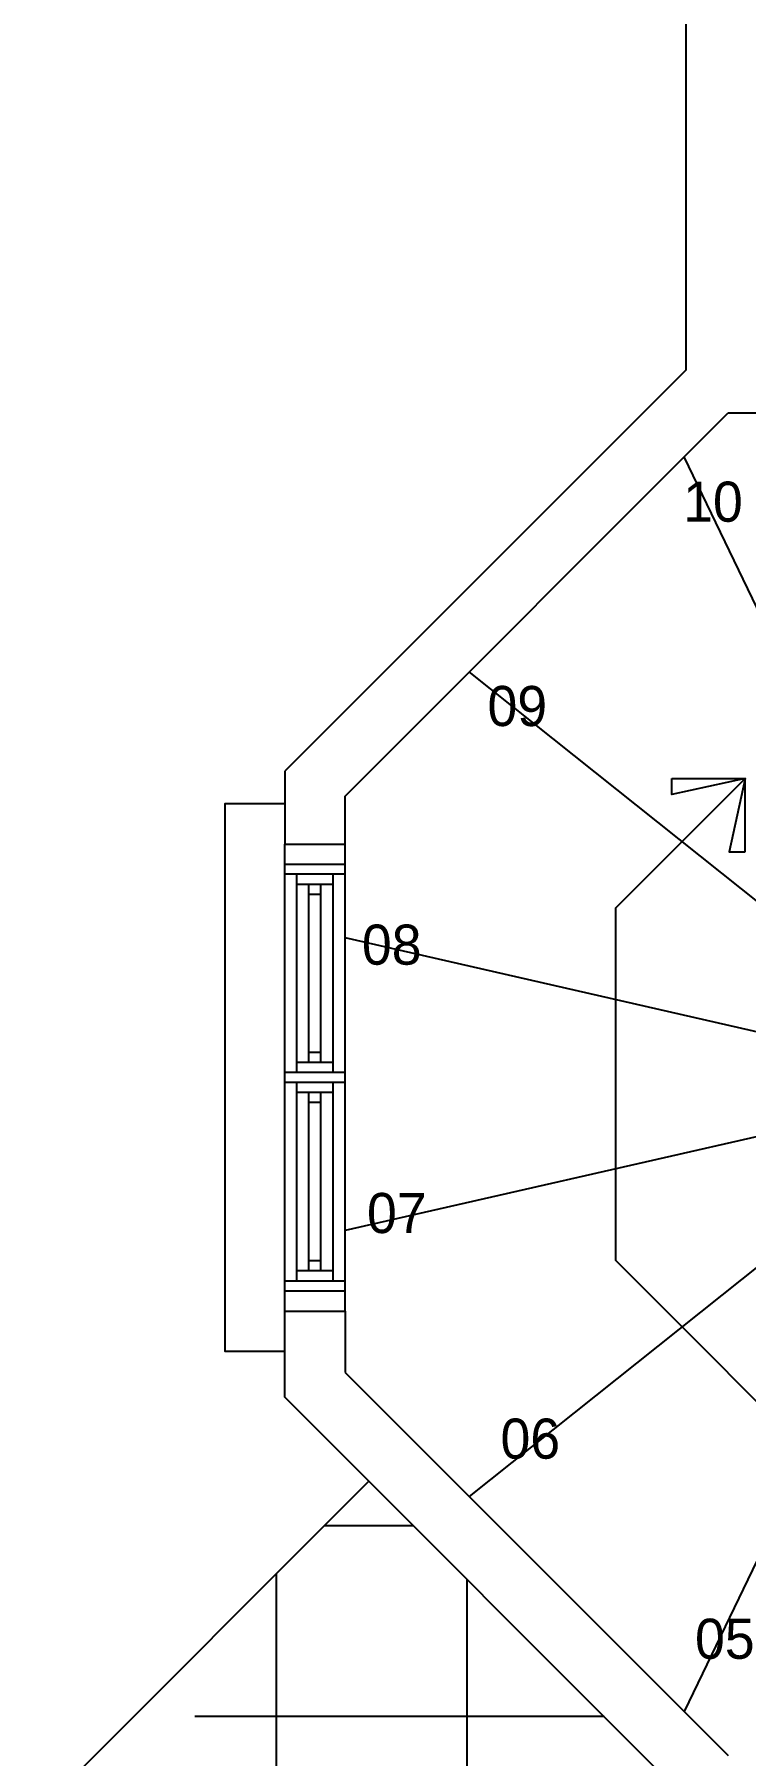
# Model space of a CAD drawing. Header units: inches. Extents: x 105.6 to 147.4, y 37.5 to 62.2.
# Drawn here: x 105.59 to 107.365, y 44.762 to 49.056 of the extents above; entities that cross this region are included whole.
import ezdxf
from ezdxf.enums import TextEntityAlignment as Align

# ---------------------------------------------------------------- set-up
doc = ezdxf.new("R2010")
doc.units = ezdxf.units.IN
doc.header["$MEASUREMENT"] = 0
for name, color, linetype in [('Gradas', 1, 'Continuous'), ('Layer2', 4, 'Continuous'), ('npt', 2, 'Continuous'), ('Paredes', 5, 'Continuous'), ('puertas y ventanas', 1, 'Continuous'), ('terraza', 1, 'Continuous')]:
    doc.layers.add(name, color=color, linetype=linetype)
doc.styles.add('STYLE1', font='archfree.shx')

msp = doc.modelspace()

# ---------------------------------------------------------------- linework, layer by layer
at = {"layer": 'Gradas', "color": 1}
for p, q in [((107.7735, 46.8361), (107.2117, 48.0026)), ((107.7735, 46.8361), (107.2117, 48.0026)), ((107.6195, 46.7133), (106.6754, 47.4662)), ((107.6195, 46.7133), (106.6754, 47.4662)), ((107.5341, 46.5359), (106.3655, 46.8026)), ((107.5341, 46.5359), (106.3655, 46.8026)), ((107.5341, 46.3389), (106.3655, 46.0722)), ((107.5341, 46.3389), (106.3655, 46.0722)), ((107.6195, 46.1615), (106.6754, 45.4086)), ((107.6195, 46.1615), (106.6754, 45.4086)), ((107.7735, 46.0387), (107.2117, 44.8722)), ((107.7735, 46.0387), (107.2117, 44.8722))]:
    msp.add_line(p, q, dxfattribs=at)
msp.add_lwpolyline([(107.3642, 47.2005), (107.0405, 46.8767), (107.0405, 45.9981), (107.6012, 45.4374), (109.0864, 45.4374)], dxfattribs=at)
msp.add_lwpolyline([(107.3642, 47.2005), (107.0405, 46.8767), (107.0405, 45.9981), (107.6012, 45.4374), (109.0864, 45.4374)], dxfattribs=at)
at = {"layer": 'Layer2', "color": 14}
for p, q in [((106.5358, 45.336), (106.3141, 45.336)), ((106.5358, 45.336), (106.3141, 45.336)), ((106.1933, 45.2152), (106.1933, 44.0536)), ((106.1933, 45.2152), (106.1933, 44.0536)), ((106.6695, 45.2023), (106.6695, 43.4753)), ((106.6695, 45.2023), (106.6695, 43.4753)), ((107.0121, 44.8598), (105.9905, 44.8598)), ((107.0121, 44.8598), (105.9905, 44.8598))]:
    msp.add_line(p, q, dxfattribs=at)
at = {"layer": 'npt', "color": 2}
msp.add_lwpolyline([(106.2155, 47.1365), (106.0655, 47.1365), (106.0655, 45.7715), (106.2155, 45.7715)], dxfattribs=at)
msp.add_lwpolyline([(106.2155, 47.1365), (106.0655, 47.1365), (106.0655, 45.7715), (106.2155, 45.7715)], dxfattribs=at)
at = {"layer": 'Paredes', "color": 5}
for p, q in [((107.2155, 49.1874), (107.2155, 48.2185)), ((107.2155, 49.1874), (107.2155, 48.2185)), ((107.2155, 48.2185), (106.2155, 47.2185)), ((107.2155, 48.2185), (106.2155, 47.2185)), ((107.2155, 48.2185), (107.2155, 48.2185)), ((107.2155, 48.2185), (107.2155, 48.2185)), ((106.3655, 47.1563), (107.3216, 48.1124)), ((106.3655, 47.1563), (107.3216, 48.1124)), ((107.3216, 48.1124), (107.3216, 48.1124)), ((107.3216, 48.1124), (108.2155, 48.1124)), ((107.3216, 48.1124), (108.2155, 48.1124)), ((107.3216, 48.1124), (107.3216, 48.1124)), ((106.2155, 47.2185), (106.2155, 47.2185)), ((106.2155, 47.2185), (106.2155, 47.0365)), ((106.2155, 47.2185), (106.2155, 47.0365)), ((106.2155, 47.2185), (106.2155, 47.2185)), ((106.3655, 47.0365), (106.3655, 47.1563)), ((106.3655, 47.1563), (106.3655, 47.1563)), ((106.3655, 47.1563), (106.3655, 47.1563)), ((106.3655, 47.0365), (106.3655, 47.1563)), ((106.2155, 47.0365), (106.3655, 47.0365)), ((106.2155, 47.0365), (106.3655, 47.0365)), ((106.2155, 45.6563), (106.2155, 45.8715)), ((106.2155, 45.8715), (106.3655, 45.8715)), ((106.2155, 45.6563), (106.2155, 45.8715)), ((106.2155, 45.8715), (106.3655, 45.8715)), ((106.3655, 45.8715), (106.3655, 45.7185)), ((106.3655, 45.8715), (106.3655, 45.7185)), ((106.3655, 45.7185), (107.3216, 44.7624)), ((106.3655, 45.7185), (107.3216, 44.7624)), ((107.2594, 44.6124), (106.2155, 45.6563)), ((106.2155, 45.6563), (106.2155, 45.6563)), ((107.2594, 44.6124), (106.2155, 45.6563)), ((106.2155, 45.6563), (106.2155, 45.6563))]:
    msp.add_line(p, q, dxfattribs=at)
at = {"layer": 'puertas y ventanas'}
for p, q in [((106.2155, 45.8715), (106.2155, 47.0365)), ((106.2155, 45.8715), (106.2155, 47.0365)), ((106.3655, 45.8715), (106.3655, 47.0365)), ((106.3655, 45.8715), (106.3655, 47.0365)), ((106.2155, 46.9865), (106.3655, 46.9865)), ((106.2155, 46.9865), (106.3655, 46.9865)), ((106.2155, 46.9624), (106.3655, 46.9624)), ((106.2155, 46.9624), (106.3655, 46.9624)), ((106.2455, 46.4665), (106.2455, 46.9615)), ((106.2455, 46.4665), (106.2455, 46.9615)), ((106.2455, 46.9365), (106.3355, 46.9365)), ((106.2455, 46.9365), (106.3355, 46.9365)), ((106.2755, 46.4915), (106.2755, 46.9365)), ((106.2755, 46.4915), (106.2755, 46.9365)), ((106.3055, 46.4915), (106.3055, 46.9365)), ((106.3055, 46.4915), (106.3055, 46.9365)), ((106.3355, 46.4665), (106.3355, 46.9615)), ((106.3355, 46.4665), (106.3355, 46.9615)), ((106.2755, 46.9115), (106.3055, 46.9115)), ((106.2755, 46.9115), (106.3055, 46.9115)), ((106.3055, 46.5165), (106.2755, 46.5165)), ((106.3055, 46.5165), (106.2755, 46.5165)), ((106.3655, 46.4665), (106.2155, 46.4665)), ((106.3655, 46.4665), (106.2155, 46.4665)), ((106.3355, 46.4915), (106.2455, 46.4915)), ((106.3355, 46.4915), (106.2455, 46.4915)), ((106.3655, 46.4415), (106.2155, 46.4415)), ((106.3655, 46.4415), (106.2155, 46.4415)), ((106.2455, 45.9465), (106.2455, 46.4415)), ((106.2455, 45.9465), (106.2455, 46.4415)), ((106.3355, 45.9465), (106.3355, 46.4415)), ((106.3355, 45.9465), (106.3355, 46.4415)), ((106.3355, 46.4165), (106.2455, 46.4165)), ((106.3355, 46.4165), (106.2455, 46.4165)), ((106.2755, 45.9715), (106.2755, 46.4165)), ((106.2755, 45.9715), (106.2755, 46.4165)), ((106.3055, 46.3915), (106.2755, 46.3915)), ((106.3055, 46.3915), (106.2755, 46.3915)), ((106.3055, 45.9715), (106.3055, 46.4165)), ((106.3055, 45.9715), (106.3055, 46.4165)), ((106.3055, 45.9965), (106.2755, 45.9965)), ((106.3055, 45.9965), (106.2755, 45.9965)), ((106.3355, 45.9715), (106.2455, 45.9715)), ((106.3355, 45.9715), (106.2455, 45.9715)), ((106.2155, 45.9465), (106.3655, 45.9465)), ((106.2155, 45.9465), (106.3655, 45.9465)), ((106.2155, 45.9215), (106.3655, 45.9215)), ((106.2155, 45.9215), (106.3655, 45.9215))]:
    msp.add_line(p, q, dxfattribs=at)
at = {"layer": 'puertas y ventanas', "color": 3}
for points in [[(107.1808, 47.2005), (107.3642, 47.2005), (107.1808, 47.16)], [(107.1808, 47.2005), (107.3642, 47.2005), (107.1808, 47.16)], [(107.3642, 47.0171), (107.3642, 47.2005), (107.3238, 47.0171)], [(107.3642, 47.0171), (107.3642, 47.2005), (107.3238, 47.0171)]]:
    msp.add_lwpolyline(points, close=True, dxfattribs=at)
at = {"layer": 'terraza', "color": 1}
msp.add_line((105.5905, 44.6124), (106.425, 45.4469), dxfattribs=at)

# ---------------------------------------------------------------- texts
at = {"layer": 'Gradas', "color": 2, "style": 'STYLE1'}
for s, p in [('10', (107.2835, 47.8407)), ('09', (106.7953, 47.331)), ('08', (106.482, 46.7356)), ('07', (106.4946, 46.066)), ('06', (106.8278, 45.5031)), ('05', (107.3131, 45.0038))]:
    msp.add_text(s, height=0.1, dxfattribs=at).set_placement(p, align=Align.CENTER)

doc.saveas('drawing.dxf')
